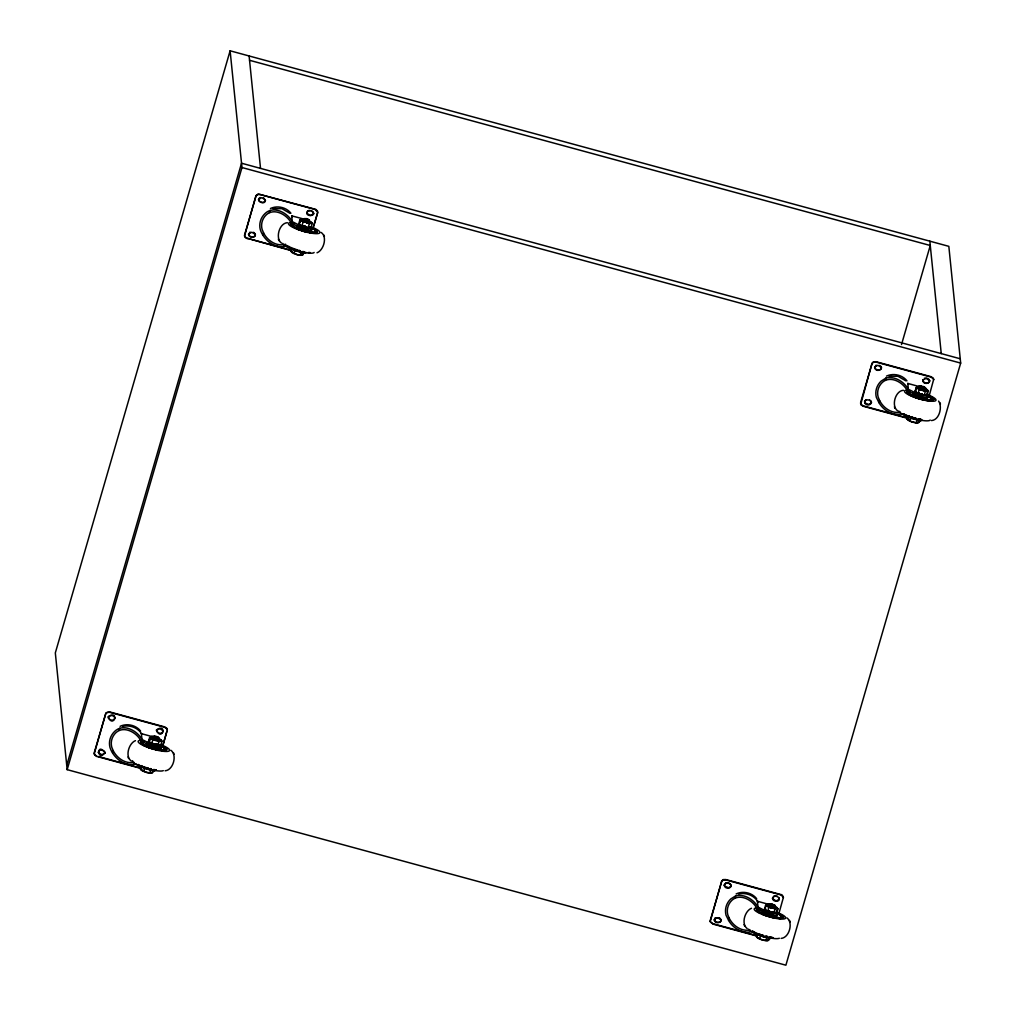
<?xml version="1.0" encoding="UTF-8"?>
<svg xmlns="http://www.w3.org/2000/svg" width="1016" height="1016" viewBox="0 0 1016 1016"><rect width="100%" height="100%" fill="white"/><g stroke="black" fill="none" stroke-linecap="round" stroke-linejoin="round"><path stroke-width="1.5" d="M140.818 741.362C139.23 748.576 182.105 755.65 160.947 745.249M290.538 224.104C292.24 230.911 331.699 237.731 311.264 227.432M758.419 908.66L756.488 909.18L756.45 910.298L762.127 913.828L772.376 917.156L780.669 918.35M781.761 918.299L783.577 917.499L782.777 916.013M908.736 390.843L906.818 391.363L906.767 392.481L912.457 396.011L922.706 399.339L930.999 400.533M932.091 400.482L933.869 399.148M765.569 908.177L765.404 907.402M167.373 729.92L166.776 728.218L164.617 726.872L109.703 711.924L105.956 712.826L94.234 752.767L94.767 755.129L96.926 756.476L141.161 768.515M94.209 753.821L105.702 713.816L107.175 712.381L109.741 712.33L164.656 727.265L167.208 729.259M98.247 752.335C98.565 749.008 103.848 749.579 104.915 752.183M108.28 717.779C108.598 714.451 113.868 715.023 114.948 717.626M105.042 752.45C97.409 763.422 96.177 740.753 105.08 752.856M115.075 717.893C114.757 721.22 109.487 720.662 108.407 718.045M163.284 731.012C162.928 734.593 156.845 733.679 156.451 730.491M162.903 745.719L167.335 729.526M244.539 236.004L255.981 195.605L258.267 193.98L315.786 209.372L317.487 211.036L317.627 212.763L313.233 227.901M248.577 234.518L250.076 232.042M255.372 234.632C255.054 237.96 249.784 237.401 248.704 234.785M265.392 200.076C265.481 206.045 254.571 200.711 260.109 197.485M306.819 213.081C307.175 209.499 313.258 210.414 313.652 213.601M710.248 921.436L721.69 881.024L723.163 879.602L725.742 879.538L780.644 894.474C782.98 893.775 783.628 899.63 783.361 897.141M724.319 885.393L725.818 882.904L729.234 883.171M721.081 920.064C720.839 923.112 716.28 922.858 714.807 920.852M772.528 898.5L774.027 896.023L777.443 896.277M933.729 379.717L933.133 378.003L930.973 376.657L876.071 361.721L873.493 361.785L872.02 363.207L860.743 404.292M864.616 402.133C864.972 398.551 871.055 399.466 871.449 402.641M874.649 367.576L876.148 365.087M881.431 367.69C881.202 370.738 876.643 370.497 875.157 368.49M922.858 380.695L922.884 379.641M929.64 380.81C929.335 384.137 924.052 383.565 922.985 380.962M933.691 379.324L929.272 395.503M156.832 739.788C153.759 739.381 152.209 736.384 152.578 738.149M300.241 220.993L299.885 222.39L300.253 221.323M149.441 739.521L149.619 740.499M299.644 222.199L299.999 222.555M299.669 222.212L300.101 220.904M915.733 389.585L915.949 390.284M915.708 389.827L915.886 389.065M230.111 50.8L55.321 652.907L67.17 769.658L785.889 965.2L960.679 363.093L948.83 246.342L230.111 50.8L241.973 167.538L67.17 769.658M66.739 765.34L241.529 163.22L960.247 358.775M317.69 212.103L314.973 209.448L260.071 194.513L257.493 194.564L256.019 195.999L244.564 234.963M112.586 752.831L113.208 750.659L111.76 747.179A15.316 14.935 -5.8 0 1 116.002 732.6C124.003 725.348 136.741 732.523 140.894 740.842L149.009 744.969A7.582 1.549 16.2 0 0 156.985 747.484A7.582 1.549 16.2 0 0 161.328 747.179L161.823 745.49A7.582 1.549 16.2 0 1 157.48 745.808A7.582 1.549 16.2 0 1 149.492 743.28L141.961 739.457C137.185 730.504 123.254 723.062 114.732 731.342A17.081 16.662 -5.8 0 0 110.007 747.611C113.474 757.949 124.447 766.94 135.738 763.968L142.494 767.41A7.582 1.549 16.2 0 0 150.47 769.925A7.582 1.549 16.2 0 0 154.813 769.62M119.101 730.364L119.736 728.193M262.903 235.014L263.538 232.842L262.09 229.362A15.316 14.935 -5.8 0 1 266.319 214.782C274.333 207.531 287.071 214.706 291.211 223.025L299.339 227.152A7.582 1.549 16.2 0 0 307.315 229.667A7.582 1.549 16.2 0 0 311.658 229.362L312.141 227.673A7.582 1.549 16.2 0 1 307.797 227.99A7.582 1.549 16.2 0 1 299.822 225.463L292.291 221.64C287.503 212.687 273.571 205.245 265.049 213.525A17.081 16.662 -5.8 0 0 260.325 229.794C263.804 240.132 274.777 249.123 286.067 246.164L292.824 249.593M269.43 212.547L270.065 210.376M153.746 769.518L151.994 772.922L146.672 772.439L141.224 770.001L140.437 769.15L141.313 766.14L139.725 765.493M158.217 740.029C159.385 738.848 160.261 739.026 162.001 741.096L160.909 744.88C156.832 746.341 151.511 744.398 148.476 741.49L149.568 737.718C151.016 735.305 161.76 740.842 158.001 737.273M309.093 221.209L312.331 223.279L311.226 227.063C307.162 228.524 301.841 226.581 298.793 223.685L299.898 219.901L304.648 219.621M149.009 744.969L149.492 743.28M299.339 227.152L299.822 225.463M154.978 737.045C151.803 735.216 150.609 737.68 154.318 737.438M151.905 736.994L151.956 736.283M302.235 219.177C301.054 218.808 314.058 222.58 307.404 219.088M152.451 738.34L153.683 738.988M153.759 737.832L152.044 736.511M303.543 218.834C301.066 220.053 306.464 220.028 308.877 220.777M153.289 737.311L153.289 736.829M303.695 220.294L303.606 219.011L291.694 215.849L292.291 221.64M143.675 771.22L144.551 768.21L142.392 766.826M151.702 743.56L152.806 739.788L149.568 737.718M294.005 253.403L294.881 250.393L291.643 248.323L290.767 251.333L297.002 254.622L302.311 255.105L304.076 251.701L301.092 252.082L294.881 250.393M302.031 225.755L303.124 221.971L299.898 219.901M153.264 737.603L154.419 737.121M304.19 219.951C305.156 218.732 302.349 220.409 304.101 219.519M149.885 772.909L150.762 769.899L144.551 768.21M157.924 745.261L159.017 741.477L162.001 741.096M300.215 255.092L301.092 252.082M308.242 227.444L309.347 223.66L312.331 223.279M162.433 746.823L166.827 731.698M313.639 225.984L317.627 212.763M783.234 896.861L780.694 894.88L725.78 879.932L723.214 879.996L721.741 881.431L710.273 920.382M933.564 379.044L931.012 377.063L876.11 362.115L873.531 362.179L872.058 363.614L860.59 402.565M770.852 937.222A7.582 1.549 16.2 0 1 766.508 937.539A7.582 1.549 16.2 0 1 758.52 935.012L751.777 931.583C742.658 934.06 733.069 928.307 728.612 920.445L729.247 918.273L727.799 914.794A15.316 14.935 -5.8 0 1 732.028 900.201C740.042 892.95 752.78 900.138 756.92 908.456L765.048 912.571A7.582 1.549 16.2 0 0 773.024 915.098A7.582 1.549 16.2 0 0 777.367 914.781L777.862 913.105L776.656 910.692M735.139 897.966L735.774 895.795C744.614 893.775 753.682 899.528 758 907.059L765.531 910.895A7.582 1.549 16.2 0 0 773.519 913.409A7.582 1.549 16.2 0 0 777.85 913.105M920.979 419.773A7.582 1.549 16.2 0 1 915.937 419.545A7.582 1.549 16.2 0 1 908.85 417.195L902.094 413.766C892.988 416.255 883.387 410.489 878.942 402.628L879.577 400.456L878.129 396.977A15.316 14.935 -5.8 0 1 882.358 382.384C890.359 375.133 903.11 382.321 907.25 390.639L915.365 394.754A7.582 1.549 16.2 0 0 923.353 397.281A7.582 1.549 16.2 0 0 927.684 396.964L928.18 395.288L926.973 392.875M885.469 380.149L886.092 377.977C894.944 375.958 904.011 381.711 908.329 389.242L915.861 393.078A7.582 1.549 16.2 0 0 923.836 395.592A7.582 1.549 16.2 0 0 928.18 395.288M901.51 344.576L930.262 245.491L249.542 60.287M769.785 937.133L768.033 940.537L762.711 940.054L757.263 937.603L756.476 936.765L757.352 933.742L756.095 933.26M774.802 906.64L778.04 908.71L776.935 912.482C772.871 913.943 767.55 912.012 764.502 909.104L765.607 905.32L767.893 904.697M906.805 418.948L907.682 415.925L910.908 417.995L917.13 419.697L920.115 419.316L919.239 422.326L916.965 422.897L911.619 421.754L906.805 418.948L908.19 419.125M925.132 388.823L928.357 390.893L927.265 394.665C923.201 396.138 917.867 394.195 914.832 391.287L916.826 387.058L922.668 388.201M765.048 912.571L765.531 910.895M915.365 394.754L915.861 393.078M767.982 903.884C767.309 905.065 769.645 903.11 771.017 904.659M918.261 386.791C917.969 385.623 921.448 388.709 923.341 388.328M769.175 904.926L768.083 904.126M920.229 387.553L918.413 386.309M919.62 387.401L919.645 386.626M759.714 938.835L760.59 935.812L758.431 934.441M767.74 911.174L768.833 907.39L765.607 905.32M910.031 421.018L910.908 417.995M918.07 393.357L919.163 389.572L915.924 387.515M765.924 940.524L766.801 937.501L760.59 935.812M773.951 912.863L775.056 909.091L778.04 908.71M916.254 422.707L917.13 419.697M924.281 395.046L925.373 391.274L928.357 390.893M778.942 913.321L783.298 897.788M149.682 740.042L149.835 739.483M149.466 739.534L149.885 738.556M149.86 738.886L149.593 740.194M258.674 199.314L261.836 197.663L265.278 199.809M248.641 233.871L251.803 232.219L255.245 234.366M265.328 200.736C264.046 203.581 259.042 202.489 258.572 199.568M313.538 213.855L310.388 215.494L306.946 213.347M104.978 753.11L101.816 754.748L98.374 752.602M156.566 730.237L159.715 728.599L163.157 730.745M155.88 769.938L152.73 771.576M874.712 366.916L877.862 365.277L881.304 367.424M871.334 402.895L869.061 404.52L865.124 403.047M922.922 380.035L926.084 378.397L929.526 380.543M724.383 884.733C725.678 881.901 730.682 882.98 731.152 885.901M714.35 919.29L717.512 917.651L720.954 919.798M731.037 886.155L728.764 887.781L724.84 886.295M772.605 897.852C773.887 895.007 778.891 896.099 779.361 899.02M779.259 899.274L776.097 900.925L772.655 898.779M303.124 221.971L308.635 222.479M309.093 220.777L308.077 219.862M309.093 223.076L307.696 221.628M157.366 739.432L159.118 739.686M924.928 389.115L925.385 389.661M919.48 386.956A5.601 1.143 16.2 0 0 918.235 388.404A5.601 1.143 16.2 0 0 926.478 390.652A5.601 1.143 16.2 0 0 924.865 388.417L924.471 388.531M774.56 905.497L774.814 906.196L773.62 906.323M306.921 222.796L309.347 222.199M309.474 221.767L308.546 222.212M769.303 906.602L774.255 907.644L775.284 906.221M303.035 220.409L304.686 221.437M153.213 736.638L154.114 737.54M156.769 739.254L152.895 737.591L153.822 737.565M919.569 386.436L920.801 387.617M919.925 387.566L918.553 387.617M919.15 387.896L920.052 388.785M768.833 905.701L770.395 906.869M304.228 218.999L306.057 218.516L309.372 219.977L304.013 218.643L306.959 218.948M303.594 219.139L304.305 219.901L303.581 219.786M154.623 737.197C152.209 733.476 166.586 741.032 153.48 736.689M924.763 387.795L920.178 386.359L923.43 386.499L925.335 387.718L920.09 386.169L925.754 388.049L921.931 387.845L919.861 386.385M920.153 386.461L920.864 386.245M770.649 904.799L769.925 904.075M769.328 904.926L770.23 906.259M307.645 210.947C303.2 217.703 319.011 216.383 311.734 210.858M305.867 252.311L304.686 253.149M305.905 252.705L302.158 253.606M921.906 419.913L919.925 420.954M921.944 420.319L919.086 421.373M291.046 223.584L292.367 223.266M866.115 399.644L864.641 401.079L864.781 402.793M155.042 770.611L152.679 771.182M291.694 215.849L292.43 216.814M141.961 739.457L141.376 733.666L141.897 734.149M908.329 389.242L907.809 383.426L919.975 386.791M758 907.059L757.415 901.268L758.127 902.068M291.211 223.507L290.601 224.625M140.64 741.439L141.542 741.147M772.63 914.476L770.509 914.463M270.447 208.483C277.33 205.257 286.207 207.226 290.932 213.22M886.485 376.098C893.356 372.872 902.233 374.84 906.958 380.822M120.129 726.3C127 723.075 135.877 725.043 140.602 731.037M736.155 893.915C743.039 890.689 751.916 892.658 756.641 898.639M306.603 220.688L309.131 220.675M308.318 221.234L309.042 221.894L308.28 222.021M924.674 389.217L919.759 387.706L920.128 388.239M158.801 738.492L156.274 738.492M156.743 739.356L158.585 739.216M157.086 744.398L154.623 744.207M774.344 907.034L774.992 906.767M308.407 222.682L309.245 222.39M925.284 390.004L923.9 390.525M309.258 221.45L309.245 220.51M309.169 222.682L307.708 222.809M886.092 377.977L881.088 381.14A17.081 16.662 -5.8 0 0 876.363 397.408L878.942 402.628M924.077 389.877L925.411 389.56L925.284 388.112M159.055 739.775L155.981 739.724M735.774 895.795L730.758 898.957A17.081 16.662 -5.8 0 0 726.034 915.226L728.612 920.445M774.421 905.713L769.912 903.999L775.081 905.396L771.766 903.948L769.734 904.062L775.36 906.043L769.137 904.481L770.649 904.303M317.005 252.806C323.583 250.304 327.609 237.084 321.285 232.499M135.458 740.651C128.867 743.153 124.841 756.374 131.178 760.959M751.484 908.266C744.906 910.768 740.88 923.988 747.205 928.573M308.318 210.604L310.007 210.388M924.357 378.206L926.922 378.155M303.822 218.77L306.718 220.447M152.794 738.099L153.822 738.06M304.444 218.618L308.661 220.205M302.514 220.002L304.127 220.04M285.61 244.246C276.669 246.837 267.411 240.754 263.538 232.842M919.836 386.474L922.655 386.651M919.417 387.477L920.445 387.693M900.341 412.077C891.781 413.995 883.285 407.899 879.577 400.456M154.114 736.422L158.331 738.022M157.785 737.172L153.695 736.46L155.029 736.524M153.886 737.248L153.137 736.765L153.988 736.6M153.695 737.883L154.775 738.759M133.985 762.292C125.413 764.197 116.929 758.101 113.208 750.659M772.439 905.878L769.163 904.38L772.96 904.799M750.024 929.894C741.451 931.799 732.968 925.716 729.247 918.273M308.432 221.526C308.775 223.126 304.267 221.361 303.174 220.599M924.852 389.636L923.163 389.687M306.769 229.121L304.8 229.044M272.91 208.559L281.953 208.674L289.814 213.233M888.949 376.161L897.979 376.288L905.853 380.835M922.63 396.761L921.525 396.748M122.593 726.377C129.642 724.751 137.744 727.532 141.63 733.806M156.921 744.207L155.981 744.233M738.619 893.978C745.68 892.353 753.77 895.147 757.669 901.408M287.35 222.682C279.184 223.241 275.044 238.417 281.495 243.141M903.389 390.284C895.223 390.843 891.07 406.032 897.534 410.756M931.469 420.573C939.432 420.078 942.658 406.616 938.581 401.091M165.1 770.788C173.279 770.23 177.419 755.04 170.955 750.316M781.139 938.39C789.305 937.832 793.445 922.655 786.994 917.918M925.322 388.95L920.585 388.341M156.858 744.41L155.296 744.347M774.586 906.208L772.986 906.234M773.938 907.072L774.941 907.377M772.871 912.114L770.623 911.923M306.197 222.275L308.94 222.517M924.979 390.131L923.023 390.169M932.193 400.469L930.732 400.533M781.875 918.286L780.402 918.35M308.102 221.45L309.283 221.348M925.106 389.687L919.175 388.303M158.953 739.165L156.185 739M774.776 907.504L771.296 907.085M772.884 914.032L769.683 913.854M303.949 220.028L303.835 220.79L307.581 221.996M919.988 387.629C918.235 388.48 923.087 389.598 924.001 389.636M769.658 905.447C767.41 906.386 776.16 908.685 774.116 906.755M156.947 744.525L154.699 744.245M310.032 252.489L308.432 252.489M768.718 938.784L772.681 937.793M768.756 939.19L771.919 937.539L769.175 937.273M291.478 251.524L292.151 251.524A5.601 1.143 16.2 0 0 296.291 254.419A5.601 1.143 16.2 0 0 302.044 254.495M155.994 747.001L154.47 746.862M308.508 222.059L309.359 221.526M157.099 744.753L154.864 744.372M916.191 391.554L914.832 391.287M765.861 909.371L764.502 909.104M158.293 739.229L158.572 739.826L155.943 739.635M769.81 904.938L769.061 905.383M924.509 388.43L923.315 388.43M924.293 389.153L921.779 388.747M773.963 906.971L770.814 906.374M773.227 907.682L772.566 907.694M772.49 912.05L770.738 911.86L772.858 912.355M155.981 746.608L153.645 746.252M772.02 914.222L770.052 913.956M922.198 387.299L920.344 386.359M772.554 905.281L770.725 904.697M308.788 221.386L304.254 220.358M920.026 387.769L920.966 387.782M924.789 389.09L923.379 388.95M153.289 737.959L154.089 737.895M158.458 739.203L157.036 739.064M156.985 744.296L155.537 744.245M770.128 904.138L771.639 904.38M773.811 906.882L774.497 906.818M772.986 912L771.576 911.86M919.163 389.572L925.373 391.274M152.806 739.788L159.017 741.477M768.833 907.39L772.732 907.86M772.605 912.165L770.661 911.822M157.645 739.851L154.623 739.28M773.671 907.453L769.709 906.374M307.581 222.021L303.708 220.777M155.804 770.09L152.895 769.607M307.073 221.539L307.721 221.526M922.896 389.877L923.823 390.144M919.912 393.738L922.287 394.221M921.652 394.145L920.267 393.814L922.249 394.322M157.607 738.619L154 737.616M156.528 740.08L155.181 739.775M773.43 906.945L772.135 906.742M307.924 222.085L305.499 221.59M155.702 746.43L154.076 746.265M773.049 906.767L773.836 906.78M770.966 913.943L771.728 914.044M305.346 228.714L302.908 228.105M919.417 386.982L918.782 387.261M301.879 227.025L302.298 227.876M304.8 218.732L305.93 218.948L304.178 218.745L304.94 218.885M153.949 736.702L156.172 737.095M154.191 738.149L152.324 737.222L153.251 737.222M769.938 904.291L771.398 904.469M154.483 736.549L156.921 737.197M921.067 419.722L917.854 419.113M304.533 228.117L305.245 228.282M304.254 251.993L301.828 251.511M921.067 393.713L921.741 393.84M921.715 393.954L920.242 393.662L921.918 394.335M307.099 221.45L303.835 220.345M305.524 221.869L306.883 222.174M306.184 222.136L306.857 222.263M305.625 226.53L303.594 226.124L305.181 226.555M773.024 906.145L770.039 905.231M921.106 396.278L918.947 395.719M306.095 222.631L306.946 222.707M305.257 228.511L303.594 228.13M305.232 228.613L302.793 227.978M922.337 389.509L923.188 389.585M921.296 396.126L919.607 395.834L920.471 395.961M772.223 906.602L773.074 906.678M310.261 226.86L311.226 227.063M159.931 744.677L160.909 744.88M775.97 912.279L776.935 912.482M921.728 386.664L920.572 386.69M767.537 936.93L764.731 936.244M305.981 221.628L304.394 221.259M304.317 226.06L304.99 226.225L304.203 226.047M922.312 389.433L919.747 388.379M150.66 769.125L148.514 768.579M306.426 221.31L303.721 220.091M922.249 389.649L919.937 389.179L920.585 389.547M155.41 738.962L156.096 739.127M155.867 740.092L154.254 739.635M155.829 740.207L154.216 739.762M771.665 905.84L772.338 906.005M771.906 907.707L769.607 906.996M300.126 251.104L297.675 250.444M921.753 394.31L920.242 393.865M306.54 221.082L304.927 220.612M921.741 388.468L922.579 388.696M156.21 738.899L153.924 738.162M153.187 738.645L156.007 739.623M772.249 906.501L769.442 905.523M915.949 418.655L913.803 418.071M140.437 769.15L141.821 769.341A5.601 1.143 16.2 0 0 145.275 772.02A5.601 1.143 16.2 0 0 151.93 772.681M756.476 936.765L757.199 936.942M153.683 738.048L154.572 738.53M771.906 905.116L771.284 904.913M241.973 167.538L960.679 363.093M291.44 250.304L247.206 238.265L291.478 250.698M861.085 404.533L863.244 405.879L907.478 417.906M860.527 403.212L861.123 404.927L863.283 406.273L907.517 418.313M141.376 733.666L153.619 736.994M757.415 901.268L769.645 904.608M98.412 756.501L141.122 768.121M710.755 922.35L712.927 923.696L757.149 935.723M710.375 921.702L712.965 924.09L757.199 936.13M918.286 422.059L919.239 422.326M302.247 254.457L303.2 254.711M767.956 939.876L768.909 940.143M151.93 772.274L152.87 772.528M155.651 739.445L153.391 738.594M147.663 768.337L145.11 767.563M771.373 904.57L772.211 904.697M155.334 736.968L156.147 737.197M763.486 935.888L761.441 935.266M297.561 250.406L294.437 249.403M922.884 387.464L921.029 386.804M306.845 219.862L304.559 219.062M156.515 737.68L155.245 737.311M920.902 389.369L921.537 389.572M305.308 220.218L305.956 220.409M305.359 222.072L303.898 221.564L304.546 221.945M770.293 907.25L771.068 907.491M154.991 738.035L155.626 738.226M912.736 417.754L910.628 417.068M922.757 388.061L920.687 387.312M920.75 388.95L921.537 389.204M770.636 906.043L771.423 906.285M770.217 907.491L770.992 907.745M770.192 907.593L770.966 907.834M769.163 911.123L769.938 911.377M769.912 911.466L768.49 910.857M156.401 738.264L154.33 737.514M154.394 739.153L155.169 739.407M154.178 739.889L154.927 740.232M152.489 745.693L153.276 745.947M153.251 746.036L151.295 745.173M152.908 746.036L151.727 745.579M760.476 934.949L758.304 934.161M144.691 767.423L142.265 766.559M306.362 222.364L309.347 223.66M772.325 904.469L772.986 904.71M772.071 907.783L775.056 909.091M156.286 736.867L156.959 737.095M909.815 416.789L907.872 416.052M152.362 745.236L152.209 745.236M298.793 223.685L299.491 223.926M294.183 249.326L291.833 248.437M148.476 741.49L149.835 741.756A5.601 1.143 16.2 0 0 152.603 744.207A5.601 1.143 16.2 0 0 159.791 745.376M768.858 910.971L768.426 910.768M247.256 238.671L245.085 237.325L244.488 235.61M719.201 917.727L715.112 917.816L714.451 920.61M921.106 388.645L919.759 387.807M305.499 219.583L304.254 218.897M770.992 905.739L769.76 905.053M155.169 737.4L153.835 736.625M768.617 913.536L767.207 912.851M152.705 743.56L152.032 743.255M920.255 388.061L920.94 388.315M919.861 389.42L920.547 389.674M303.835 221.806L304.508 222.072M767.855 913.041L768.502 913.397M153.124 743.522L152.794 743.483M153.099 743.61L151.892 743.09M769.582 911.555L768.071 910.857M776.719 912.749L782.98 916.203M307.315 219.558L309.651 221.132M923.315 386.893L924.446 387.515M927.125 394.97L932.853 397.993M291.097 248.133L289.712 247.523M906.767 415.595L905.751 415.138M919.15 393.268L918.337 392.735M770.103 906.691L769.315 906.056M919.112 393.433L918.4 393.04M911.53 395.592L911.593 395.63A12.103 2.477 16.2 0 1 910.196 394.881M755.421 932.955L753.897 932.193M918.286 392.786L917.918 392.659M158.407 738.01L158.115 737.629M289.065 247.218L287.541 246.418M138.748 765.035L137.858 764.591M307.899 219.532L308.826 220.167M774.116 905.332L774.89 906.043M904.507 414.528L903.668 414.084M768.248 910.908L769.341 911.415L768.312 910.933M753.351 931.901L752.183 931.177M287.02 246.101L285.915 245.339M308.521 220.916L308.229 220.536M927.773 378.473C934.009 382.308 923.176 386.385 922.82 380.289M879.564 365.354C885.431 368.706 876.097 373.304 874.776 367.843M869.531 399.91C875.347 403.212 866.089 407.899 864.743 402.4M263.525 197.739L265.443 200.482M253.492 232.296L254.229 232.753M246.367 237.947L244.666 236.284M308.407 221.323L309.321 222.314M308.369 221.45L309.194 222.059M158.077 739.14L158.902 739.762M907.809 383.426L908.456 384.416M932.688 397.853L933.945 399.491M918.413 392.9L919.023 393.344L918.096 392.671M729.971 883.628C734.339 887.616 725.386 890.422 724.446 885.66M719.938 918.185C724.548 922.642 714.337 924.89 714.248 919.543M254.813 233.324C257.81 238.061 248.425 238.747 248.539 234.124M94.336 754.101L96.926 756.476M894.385 406.781L894.677 407.492M894.715 407.594L895.007 408.292M939.851 402.577L940.473 404.089M789.521 920.394L790.143 921.906M744.055 924.598L744.677 926.109M323.812 234.963L324.434 236.474M278.346 239.166L278.968 240.678M173.482 752.78L174.117 754.291M128.016 756.983L128.638 758.495M874.611 367.17L874.814 368.236M779.158 897.953C780.631 902.551 772.363 902.183 772.49 898.106M724.281 884.987L724.484 886.054M710.209 921.029L710.413 922.096M929.831 241.173L941.248 353.606M249.111 55.969L260.528 168.389M156.197 769.861A13.17 2.692 16.2 0 1 154.216 769.595M151.257 769.036A13.17 2.692 16.2 0 1 149.682 768.668M148.095 768.236A13.17 2.692 16.2 0 1 145.72 767.524M144.945 767.27A13.17 2.692 16.2 0 1 142.71 766.47M142.011 766.191A13.17 2.692 16.2 0 1 140.665 765.632M138.9 764.794A13.17 2.692 16.2 0 1 138.367 764.515M151.003 768.744A12.103 2.477 16.2 0 1 150.292 768.579M148.107 768.02A12.103 2.477 16.2 0 1 146.647 767.588M144.513 766.889A12.103 2.477 16.2 0 1 143.828 766.635M141.884 765.873A12.103 2.477 16.2 0 1 141.275 765.62M160.757 745.439A13.17 2.692 16.2 0 1 164.376 750.354A13.17 2.692 16.2 0 1 146.571 746.138A13.17 2.692 16.2 0 1 143.688 741.401M160.807 745.731A12.103 2.477 16.2 0 1 163.525 749.998A12.103 2.477 16.2 0 1 147.777 746.379A12.103 2.477 16.2 0 1 143.726 741.807M161.239 746.303A13.17 2.692 16.2 0 1 166.268 750.329M165.138 750.849A13.17 2.692 16.2 0 1 162.319 750.913M158.28 750.341A13.17 2.692 16.2 0 1 155.994 749.859M153.619 749.237A13.17 2.692 16.2 0 1 152.032 748.779M150.47 748.271A13.17 2.692 16.2 0 1 148.958 747.751M147.523 747.192A13.17 2.692 16.2 0 1 146.837 746.912M145.555 746.354A13.17 2.692 16.2 0 1 143.891 745.515M141.897 744.207A13.17 2.692 16.2 0 1 142.291 742.086M163.182 747.598A12.103 2.477 16.2 0 1 165.138 750.138M164.503 750.43A12.103 2.477 16.2 0 1 162.141 750.583M157.912 750.037A12.103 2.477 16.2 0 1 155.804 749.579M154.356 749.211A12.103 2.477 16.2 0 1 152.159 748.589M151.447 748.36A12.103 2.477 16.2 0 1 148.679 747.395M145.682 746.1A12.103 2.477 16.2 0 1 143.84 745.096M142.608 744.169A12.103 2.477 16.2 0 1 142.672 742.594M161.201 746.582A12.103 2.477 16.2 0 1 162.738 747.344M160.909 747.23A7.836 1.6 16.2 0 1 152.883 747.255A7.836 1.6 16.2 0 1 147.828 743.217M158.496 738.619A5.601 1.143 16.2 0 1 159.817 740.855A5.601 1.143 16.2 0 1 151.321 738.289A5.601 1.143 16.2 0 1 154.407 737.387M163.284 770.649A16.37 3.353 16.2 0 1 144.882 767.956A16.37 3.353 16.2 0 1 132.588 760.679M160.706 744.639A16.37 3.353 16.2 0 1 167.5 751.408A16.37 3.353 16.2 0 1 144.932 746.265A16.37 3.353 16.2 0 1 141.668 740.296M304.254 252.362A7.582 1.549 16.2 0 1 292.811 249.593M304.533 251.79A13.17 2.692 16.2 0 1 303.098 251.536M300.012 250.85A13.17 2.692 16.2 0 1 298.425 250.419M296.837 249.961A13.17 2.692 16.2 0 1 295.275 249.453M293.764 248.933A13.17 2.692 16.2 0 1 292.329 248.374M290.995 247.815A13.17 2.692 16.2 0 1 290.373 247.536M289.217 246.977A13.17 2.692 16.2 0 1 288.214 246.418M287.02 245.631A13.17 2.692 16.2 0 1 286.702 245.389M299.885 250.584A12.103 2.477 16.2 0 1 299.161 250.393M296.977 249.771A12.103 2.477 16.2 0 1 295.542 249.314M294.157 248.831A12.103 2.477 16.2 0 1 292.837 248.323M291.033 247.548A12.103 2.477 16.2 0 1 290.487 247.282M289.052 246.52A12.103 2.477 16.2 0 1 288.646 246.278M311.087 227.622A13.17 2.692 16.2 0 1 314.706 232.55A13.17 2.692 16.2 0 1 296.901 228.321A13.17 2.692 16.2 0 1 294.018 223.584M311.125 227.914A12.103 2.477 16.2 0 1 313.855 232.181A12.103 2.477 16.2 0 1 298.094 228.562A12.103 2.477 16.2 0 1 294.056 223.99M314.795 230.149A13.17 2.692 16.2 0 1 313.207 233.121M312.636 233.096A13.17 2.692 16.2 0 1 309.347 232.664M307.086 232.219A13.17 2.692 16.2 0 1 303.936 231.419M303.149 231.204A13.17 2.692 16.2 0 1 301.561 230.708M300.025 230.2A13.17 2.692 16.2 0 1 297.853 229.375M293.294 227.152A13.17 2.692 16.2 0 1 292.227 226.39M291.96 226.149A13.17 2.692 16.2 0 1 293.853 224.168M315.493 231.369A12.103 2.477 16.2 0 1 313.398 232.778M311.937 232.727A12.103 2.477 16.2 0 1 309.562 232.448M307.543 232.08A12.103 2.477 16.2 0 1 301.054 230.315M300.355 230.073A12.103 2.477 16.2 0 1 298.348 229.324M293.789 227.038A12.103 2.477 16.2 0 1 294.259 224.549M314.617 230.505A12.103 2.477 16.2 0 1 315.341 231.165M310.845 229.121A7.836 1.6 16.2 0 1 308.712 230.645A7.836 1.6 16.2 0 1 298.894 227.774A7.836 1.6 16.2 0 1 298.145 225.4M308.826 220.802A5.601 1.143 16.2 0 1 310.134 223.037A5.601 1.143 16.2 0 1 301.638 220.485A5.601 1.143 16.2 0 1 304.724 219.57M310.045 226.924A5.601 1.143 16.2 0 1 308.775 227.724M307.683 227.622A5.601 1.143 16.2 0 1 301.701 225.908A5.601 1.143 16.2 0 1 299.644 224.091M314.135 252.438A16.37 3.353 16.2 0 1 297.663 250.889A16.37 3.353 16.2 0 1 282.778 243.37M311.023 226.822A16.37 3.353 16.2 0 1 317.83 233.591A16.37 3.353 16.2 0 1 295.25 228.448A16.37 3.353 16.2 0 1 291.998 222.479M918.083 422.11A5.601 1.143 16.2 0 1 911.631 421.818A5.601 1.143 16.2 0 1 909.015 419.113M921.258 419.494A13.17 2.692 16.2 0 1 919.124 419.138M916.051 418.452A13.17 2.692 16.2 0 1 914.463 418.033M912.876 417.563A13.17 2.692 16.2 0 1 911.314 417.068M909.803 416.535A13.17 2.692 16.2 0 1 908.368 415.989M907.034 415.43A13.17 2.692 16.2 0 1 906.412 415.15M904.735 414.312A13.17 2.692 16.2 0 1 904.253 414.033M920.725 419.151A12.103 2.477 16.2 0 1 920.09 419.062M915.924 418.198A12.103 2.477 16.2 0 1 915.2 418.008M913.003 417.385A12.103 2.477 16.2 0 1 912.292 417.157M909.523 416.179A12.103 2.477 16.2 0 1 908.875 415.925M927.113 395.224A13.17 2.692 16.2 0 1 930.885 400.152A13.17 2.692 16.2 0 1 913.371 396.126A13.17 2.692 16.2 0 1 909.599 391.211M927.163 395.529A12.103 2.477 16.2 0 1 930.021 399.783A12.103 2.477 16.2 0 1 914.552 396.342A12.103 2.477 16.2 0 1 909.752 391.655M929.373 396.939A13.17 2.692 16.2 0 1 926.084 400.393M923.125 399.821A13.17 2.692 16.2 0 1 920.775 399.25M919.175 398.805A13.17 2.692 16.2 0 1 916.826 398.069M916.064 397.802A13.17 2.692 16.2 0 1 914.591 397.269M913.206 396.71A13.17 2.692 16.2 0 1 911.923 396.151M911.327 395.859A13.17 2.692 16.2 0 1 909.764 395.034M909.32 394.767A13.17 2.692 16.2 0 1 909.434 391.795M926.948 395.821A13.17 2.692 16.2 0 1 928.815 396.659M929.107 397.142A12.103 2.477 16.2 0 1 928.992 400.393M928.497 400.38A12.103 2.477 16.2 0 1 926.236 400.152M923.582 399.694A12.103 2.477 16.2 0 1 920.712 399.009M919.988 398.805A12.103 2.477 16.2 0 1 917.092 397.916M916.394 397.688A12.103 2.477 16.2 0 1 915.035 397.18M913.765 396.672A12.103 2.477 16.2 0 1 912.038 395.897M909.828 394.64A12.103 2.477 16.2 0 1 909.917 392.189M926.998 396.113A12.103 2.477 16.2 0 1 928.116 396.634M926.871 396.723A7.836 1.6 16.2 0 1 924.878 398.272A7.836 1.6 16.2 0 1 915.162 395.491A7.836 1.6 16.2 0 1 913.917 393.014M926.084 394.538A5.601 1.143 16.2 0 1 921.042 394.665A5.601 1.143 16.2 0 1 915.683 391.706M930.173 420.053A16.37 3.353 16.2 0 1 913.689 418.503A16.37 3.353 16.2 0 1 898.817 410.985M927.062 394.424A16.37 3.353 16.2 0 1 933.869 401.206A16.37 3.353 16.2 0 1 911.288 396.062A16.37 3.353 16.2 0 1 908.037 390.093M767.753 939.927A5.601 1.143 16.2 0 1 762.711 940.054A5.601 1.143 16.2 0 1 757.352 937.095M772.833 937.514A13.17 2.692 16.2 0 1 770.255 937.209M767.283 936.638A13.17 2.692 16.2 0 1 765.721 936.269M763.333 935.622A13.17 2.692 16.2 0 1 761.759 935.139M760.222 934.618A13.17 2.692 16.2 0 1 758.749 934.085M757.365 933.526A13.17 2.692 16.2 0 1 756.704 933.247M755.485 932.675A13.17 2.692 16.2 0 1 754.405 932.117M753.478 931.583A13.17 2.692 16.2 0 1 752.729 931.062M767.74 936.498A12.103 2.477 16.2 0 1 766.331 936.193M763.41 935.418A12.103 2.477 16.2 0 1 762.686 935.203M760.552 934.491A12.103 2.477 16.2 0 1 759.866 934.25M776.795 913.041A13.17 2.692 16.2 0 1 780.263 917.981A12.103 2.477 16.2 0 1 778.662 918.21M780.263 917.981A13.17 2.692 16.2 0 1 762.178 913.562A13.17 2.692 16.2 0 1 760.222 909.003M776.834 913.346A12.103 2.477 16.2 0 1 779.285 917.613A12.103 2.477 16.2 0 1 763.003 913.638A12.103 2.477 16.2 0 1 760.552 909.371M780.898 915.835A13.17 2.692 16.2 0 1 782.307 917.931M780.809 918.515A13.17 2.692 16.2 0 1 778.916 918.553M774.319 917.956A13.17 2.692 16.2 0 1 772.02 917.461M769.645 916.851A13.17 2.692 16.2 0 1 768.858 916.623M766.496 915.886A13.17 2.692 16.2 0 1 764.261 915.086M763.562 914.806A13.17 2.692 16.2 0 1 762.216 914.248M759.447 912.851A13.17 2.692 16.2 0 1 758.596 912.317M757.936 911.809A13.17 2.692 16.2 0 1 757.453 911.339M757.174 910.92A13.17 2.692 16.2 0 1 759.562 909.587M780.847 916.381A12.103 2.477 16.2 0 1 780.796 917.956M773.951 917.638A12.103 2.477 16.2 0 1 771.842 917.194M771.119 917.016A12.103 2.477 16.2 0 1 768.922 916.419M767.474 915.975A12.103 2.477 16.2 0 1 762.254 913.968M760.273 912.952A12.103 2.477 16.2 0 1 758.888 912M758.647 911.771A12.103 2.477 16.2 0 1 758.127 910.996M758.114 910.831A12.103 2.477 16.2 0 1 759.587 910.006M776.757 914.692A7.836 1.6 16.2 0 1 769.391 915.01A7.836 1.6 16.2 0 1 763.587 910.831M774.535 906.234A5.601 1.143 16.2 0 1 776.16 908.469A5.601 1.143 16.2 0 1 767.905 906.221A5.601 1.143 16.2 0 1 769.15 904.773M775.754 912.355A5.601 1.143 16.2 0 1 773.963 913.117A5.601 1.143 16.2 0 1 768.007 911.581M766.877 911.085A5.601 1.143 16.2 0 1 765.353 909.523M779.323 938.263A16.37 3.353 16.2 0 1 762.749 936.13A16.37 3.353 16.2 0 1 748.563 929.094M776.745 912.241A16.37 3.353 16.2 0 1 783.323 919.035A16.37 3.353 16.2 0 1 760.298 913.587A16.37 3.353 16.2 0 1 758.52 907.936M108.306 716.725C113.259 729.45 119.672 709.384 108.306 716.725M156.528 729.844C161.379 742.556 167.945 722.528 156.528 729.844M308.572 222.695L308.153 222.212L308.585 222.783M925.208 390.296L922.947 390.411L925.17 390.385M304.94 226.403L303.632 226.022L305.029 226.428M924.115 387.477L923.353 387.16L924.077 387.579"/></g></svg>
